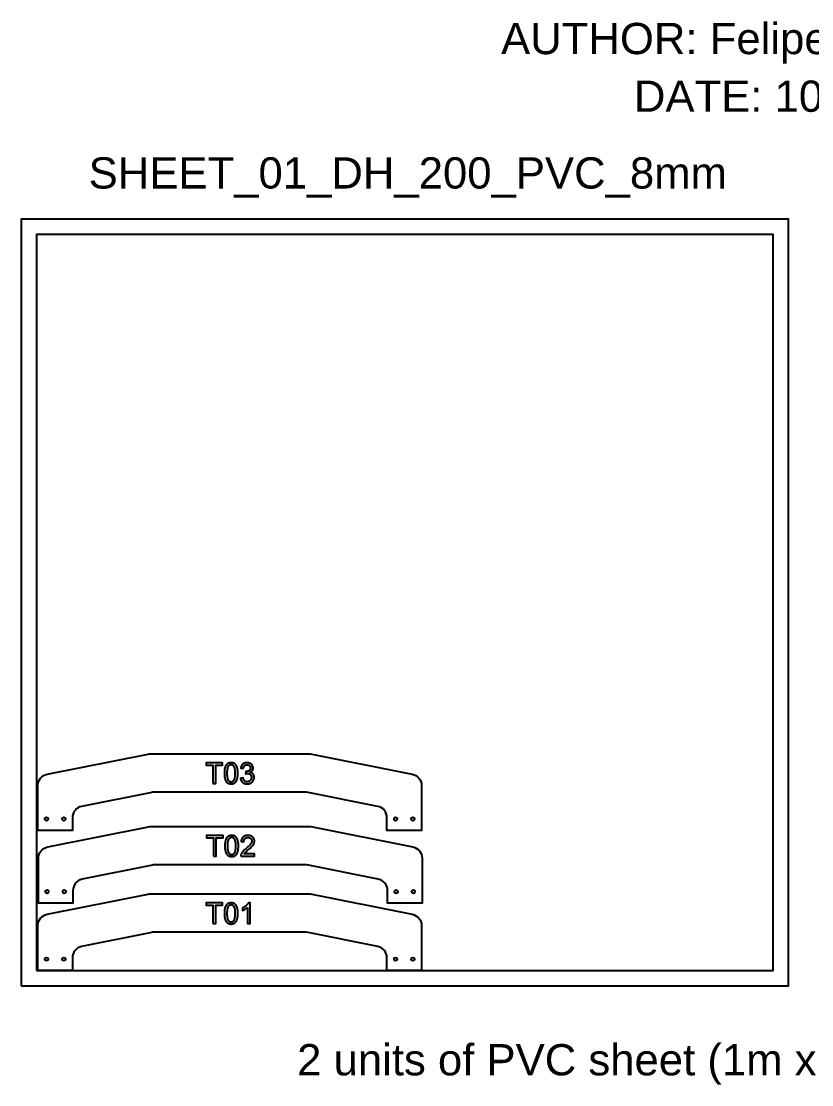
# Model space of a CAD drawing. Extents: x 0 to 2061, y -129 to 1258.
# Drawn here: x 0 to 1030, y -129 to 1258 of the extents above; entities that cross this region are included whole.
import ezdxf

# ---------------------------------------------------------------- set-up
doc = ezdxf.new("R2010")
doc.units = 0
for name, color, linetype in [('DH_200_CODES_PART_NUMBERS_', 1, 'CONTINUOUS'), ('DH_200_CUT_PVC_8MM', 7, 'CONTINUOUS'), ('PVC_SHEET__8MM', 6, 'CONTINUOUS'), ('TEXT', 5, 'CONTINUOUS')]:
    doc.layers.add(name, color=color, linetype=linetype)
doc.styles.add('METERS_ARCHITECTURAL', font='arial.ttf')

msp = doc.modelspace()

# ---------------------------------------------------------------- linework, layer by layer
at = {"layer": 'DH_200_CODES_PART_NUMBERS_'}
for points in [[(249.8, 263.9), (253.4, 263.9), (253.4, 287.8), (262.3, 287.8), (262.3, 291), (240.8, 291), (240.8, 287.8), (249.8, 287.8)], [(264.7, 277.3), (264.7, 276.4), (264.7, 275.5), (264.8, 274.6), (264.8, 273.7), (264.9, 272.9), (265, 272.2), (265.1, 271.8), (265.2, 271.4), (265.2, 271.1), (265.3, 270.7), (265.4, 270.4), (265.5, 270.1), (265.6, 269.7), (265.7, 269.4), (265.8, 269.1), (265.9, 268.8), (266, 268.5), (266.2, 268.2), (266.3, 268), (266.4, 267.7), (266.6, 267.4), (266.7, 267.2), (266.9, 266.9), (267, 266.7), (267.2, 266.5), (267.3, 266.3), (267.5, 266.1), (267.6, 265.9), (267.8, 265.8), (267.9, 265.6), (268.1, 265.5), (268.2, 265.3), (268.4, 265.2), (268.6, 265), (268.7, 264.9), (268.9, 264.8), (269.1, 264.7), (269.3, 264.6), (269.4, 264.5), (269.6, 264.4), (269.8, 264.3), (270, 264.2), (270.2, 264.1), (270.4, 264), (270.6, 263.9), (270.8, 263.9), (271, 263.8), (271.2, 263.7), (271.4, 263.7), (271.6, 263.6), (271.9, 263.6), (272.1, 263.6), (272.3, 263.5), (272.5, 263.5), (272.8, 263.5), (273, 263.5), (273.3, 263.5), (273.5, 263.5), (273.9, 263.5), (274, 263.5), (274.2, 263.5), (274.4, 263.5), (274.6, 263.5), (274.7, 263.5), (274.9, 263.6), (275.1, 263.6), (275.3, 263.6), (275.4, 263.7), (275.6, 263.7), (275.7, 263.7), (275.9, 263.8), (276.1, 263.8), (276.2, 263.9), (276.4, 263.9), (276.5, 264), (276.7, 264), (276.8, 264.1), (277, 264.2), (277.1, 264.2), (277.2, 264.3), (277.4, 264.4), (277.5, 264.4), (277.7, 264.5), (277.8, 264.6), (277.9, 264.7), (278.1, 264.8), (278.2, 264.9), (278.3, 265), (278.4, 265.1), (278.5, 265.2), (278.7, 265.3), (278.8, 265.4), (278.9, 265.5), (279, 265.6), (279.1, 265.7), (279.2, 265.8), (279.3, 265.9), (279.4, 266.1), (279.5, 266.2), (279.7, 266.3), (279.8, 266.5), (279.8, 266.6), (279.9, 266.7), (280, 266.9), (280.1, 267), (280.2, 267.1), (280.3, 267.3), (280.5, 267.6), (280.6, 267.9), (280.8, 268.2), (281, 268.5), (281.1, 268.9), (281.2, 269.2), (281.4, 269.6), (281.5, 270), (281.6, 270.4), (281.7, 270.8), (281.8, 271.2), (281.9, 271.6), (282, 272.1), (282, 272.5), (282.1, 273), (282.1, 273.5), (282.2, 274), (282.3, 275), (282.3, 276.1), (282.3, 277.3), (282.3, 278.3), (282.3, 279.2), (282.3, 280.1), (282.2, 280.9), (282.1, 281.7), (282, 282.1), (282, 282.4), (281.9, 282.8), (281.9, 283.1), (281.8, 283.4), (281.7, 283.7), (281.6, 284.3), (281.5, 284.6), (281.4, 284.8), (281.3, 285.1), (281.2, 285.4), (281.1, 285.6), (281, 285.9), (280.9, 286.2), (280.8, 286.4), (280.7, 286.6), (280.6, 286.9), (280.4, 287.1), (280.3, 287.3), (280.2, 287.5), (280, 287.7), (279.9, 287.9), (279.8, 288.1), (279.6, 288.3), (279.5, 288.5), (279.3, 288.7), (279.2, 288.9), (279, 289), (278.8, 289.2), (278.7, 289.4), (278.5, 289.5), (278.3, 289.6), (278.1, 289.8), (277.9, 289.9), (277.7, 290), (277.5, 290.2), (277.3, 290.3), (277.1, 290.4), (276.9, 290.5), (276.7, 290.6), (276.5, 290.7), (276.2, 290.7), (276, 290.8), (275.8, 290.9), (275.5, 290.9), (275.3, 291), (275.1, 291), (274.8, 291.1), (274.6, 291.1), (274.3, 291.1), (274, 291.1), (273.8, 291.1), (273.5, 291.1), (273.1, 291.1), (273, 291.1), (272.8, 291.1), (272.6, 291.1), (272.4, 291.1), (272.2, 291.1), (272.1, 291), (271.9, 291), (271.7, 291), (271.6, 291), (271.4, 290.9), (271.3, 290.9), (271.1, 290.8), (270.9, 290.8), (270.8, 290.8), (270.6, 290.7), (270.5, 290.6), (270.3, 290.6), (270.2, 290.5), (270, 290.5), (269.9, 290.4), (269.8, 290.3), (269.6, 290.3), (269.5, 290.2), (269.4, 290.1), (269.2, 290), (269.1, 289.9), (269, 289.8), (268.8, 289.8), (268.7, 289.7), (268.6, 289.6), (268.5, 289.5), (268.3, 289.4), (268.2, 289.2), (268.1, 289.1), (268, 289), (267.9, 288.9), (267.8, 288.8), (267.7, 288.7), (267.6, 288.6), (267.5, 288.4), (267.4, 288.3), (267.3, 288.2), (267.2, 288), (267.1, 287.9), (267, 287.8), (266.9, 287.6), (266.8, 287.5), (266.7, 287.3), (266.5, 287), (266.4, 286.7), (266.2, 286.4), (266.1, 286.1), (265.9, 285.7), (265.8, 285.4), (265.6, 285), (265.5, 284.7), (265.4, 284.3), (265.3, 283.9), (265.2, 283.5), (265.1, 283), (265, 282.6), (265, 282.1), (264.9, 281.6), (264.8, 281.1), (264.8, 280.6), (264.7, 279.6), (264.7, 278.5)], [(268.1, 277.3), (268.1, 275.7), (268.1, 275), (268.2, 274.2), (268.2, 273.6), (268.3, 272.9), (268.4, 272.3), (268.5, 271.7), (268.6, 271.2), (268.6, 270.9), (268.7, 270.7), (268.8, 270.5), (268.8, 270.2), (268.9, 270), (269, 269.8), (269, 269.6), (269.1, 269.4), (269.2, 269.2), (269.3, 269), (269.3, 268.9), (269.4, 268.9), (269.4, 268.8), (269.4, 268.7), (269.5, 268.6), (269.5, 268.6), (269.6, 268.5), (269.6, 268.4), (269.7, 268.3), (269.8, 268.1), (269.9, 268), (270, 267.9), (270.1, 267.8), (270.3, 267.7), (270.4, 267.5), (270.5, 267.4), (270.6, 267.3), (270.7, 267.2), (270.8, 267.2), (270.9, 267.1), (271, 267), (271.1, 266.9), (271.3, 266.8), (271.4, 266.8), (271.5, 266.7), (271.6, 266.6), (271.8, 266.6), (271.9, 266.5), (272, 266.5), (272.1, 266.4), (272.3, 266.4), (272.4, 266.3), (272.5, 266.3), (272.7, 266.3), (272.8, 266.3), (272.9, 266.2), (273.1, 266.2), (273.2, 266.2), (273.4, 266.2), (273.5, 266.2), (273.6, 266.2), (273.8, 266.2), (273.9, 266.2), (274.1, 266.2), (274.2, 266.3), (274.3, 266.3), (274.5, 266.3), (274.6, 266.3), (274.7, 266.4), (274.9, 266.4), (275, 266.5), (275.1, 266.5), (275.2, 266.6), (275.4, 266.6), (275.5, 266.7), (275.6, 266.8), (275.7, 266.8), (275.8, 266.9), (276, 267), (276.1, 267.1), (276.2, 267.2), (276.3, 267.2), (276.4, 267.3), (276.5, 267.4), (276.6, 267.6), (276.7, 267.7), (276.8, 267.8), (276.9, 267.9), (277.1, 268), (277.2, 268.2), (277.3, 268.3), (277.4, 268.4), (277.4, 268.5), (277.4, 268.6), (277.5, 268.6), (277.5, 268.7), (277.6, 268.8), (277.6, 268.9), (277.7, 269), (277.7, 269), (277.8, 269.2), (277.9, 269.4), (278, 269.6), (278, 269.8), (278.1, 270), (278.2, 270.2), (278.2, 270.5), (278.3, 270.7), (278.4, 271), (278.4, 271.2), (278.5, 271.7), (278.6, 272.3), (278.7, 272.9), (278.8, 273.6), (278.8, 274.2), (278.9, 275), (278.9, 275.7), (278.9, 277.3), (278.9, 278.9), (278.9, 279.6), (278.8, 280.4), (278.8, 281), (278.7, 281.7), (278.6, 282.3), (278.5, 282.9), (278.4, 283.4), (278.4, 283.7), (278.3, 283.9), (278.2, 284.1), (278.2, 284.4), (278.1, 284.6), (278, 284.8), (278, 285), (277.9, 285.2), (277.8, 285.4), (277.7, 285.6), (277.7, 285.7), (277.6, 285.7), (277.6, 285.8), (277.5, 285.9), (277.5, 286), (277.4, 286.1), (277.4, 286.1), (277.4, 286.2), (277.3, 286.3), (277.2, 286.5), (277.1, 286.6), (276.9, 286.7), (276.8, 286.8), (276.7, 286.9), (276.6, 287.1), (276.5, 287.2), (276.4, 287.3), (276.3, 287.4), (276.2, 287.4), (276.1, 287.5), (276, 287.6), (275.8, 287.7), (275.7, 287.8), (275.6, 287.8), (275.5, 287.9), (275.4, 288), (275.2, 288), (275.1, 288.1), (275, 288.1), (274.8, 288.2), (274.7, 288.2), (274.6, 288.3), (274.4, 288.3), (274.3, 288.3), (274.2, 288.3), (274, 288.4), (273.9, 288.4), (273.7, 288.4), (273.6, 288.4), (273.5, 288.4), (273.3, 288.4), (273.2, 288.4), (273, 288.4), (272.9, 288.4), (272.8, 288.3), (272.6, 288.3), (272.5, 288.3), (272.4, 288.3), (272.2, 288.2), (272.1, 288.2), (272, 288.2), (271.9, 288.1), (271.7, 288.1), (271.6, 288), (271.5, 288), (271.4, 287.9), (271.3, 287.8), (271.2, 287.8), (271.1, 287.7), (271, 287.6), (270.8, 287.6), (270.7, 287.5), (270.6, 287.4), (270.5, 287.3), (270.4, 287.2), (270.3, 287.1), (270.2, 287), (270.2, 286.9), (270.1, 286.8), (270, 286.7), (269.9, 286.6), (269.8, 286.5), (269.7, 286.4), (269.7, 286.3), (269.6, 286.2), (269.6, 286.1), (269.5, 286), (269.4, 285.8), (269.3, 285.6), (269.2, 285.4), (269.1, 285.2), (269, 285), (269, 284.7), (268.9, 284.5), (268.8, 284.3), (268.7, 284), (268.7, 283.7), (268.6, 283.5), (268.5, 282.9), (268.4, 282.3), (268.3, 281.7), (268.2, 281.1), (268.2, 280.4), (268.1, 279.7), (268.1, 278.9), (268.1, 278.1)], [(285.7, 271.1), (285.8, 270.9), (285.8, 270.7), (285.8, 270.5), (285.9, 270.3), (285.9, 270.1), (285.9, 269.9), (286, 269.7), (286, 269.5), (286.1, 269.3), (286.1, 269.1), (286.2, 268.9), (286.3, 268.7), (286.3, 268.5), (286.4, 268.4), (286.5, 268.2), (286.6, 268), (286.7, 267.8), (286.8, 267.7), (286.8, 267.5), (286.9, 267.3), (287, 267.2), (287.2, 267), (287.3, 266.9), (287.4, 266.7), (287.5, 266.6), (287.6, 266.4), (287.7, 266.3), (287.9, 266.1), (288, 266), (288.1, 265.8), (288.3, 265.7), (288.4, 265.6), (288.6, 265.4), (288.7, 265.3), (288.9, 265.2), (289, 265.1), (289.2, 265), (289.4, 264.8), (289.5, 264.7), (289.7, 264.6), (289.9, 264.5), (290, 264.5), (290.2, 264.4), (290.4, 264.3), (290.5, 264.2), (290.7, 264.1), (290.9, 264), (291.1, 264), (291.3, 263.9), (291.5, 263.9), (291.7, 263.8), (291.9, 263.7), (292, 263.7), (292.2, 263.7), (292.4, 263.6), (292.6, 263.6), (292.9, 263.5), (293.1, 263.5), (293.3, 263.5), (293.5, 263.5), (293.7, 263.5), (293.9, 263.5), (294.1, 263.4), (294.4, 263.4), (294.6, 263.4), (294.8, 263.5), (295.1, 263.5), (295.3, 263.5), (295.6, 263.5), (295.8, 263.5), (296, 263.6), (296.3, 263.6), (296.5, 263.6), (296.7, 263.7), (296.9, 263.7), (297.1, 263.8), (297.3, 263.9), (297.6, 263.9), (297.8, 264), (298, 264.1), (298.2, 264.1), (298.4, 264.2), (298.6, 264.3), (298.8, 264.4), (299, 264.5), (299.2, 264.6), (299.3, 264.7), (299.5, 264.8), (299.7, 265), (299.9, 265.1), (300.1, 265.2), (300.2, 265.3), (300.4, 265.5), (300.6, 265.6), (300.7, 265.8), (300.9, 265.9), (301.1, 266.1), (301.2, 266.2), (301.4, 266.4), (301.5, 266.5), (301.7, 266.7), (301.8, 266.9), (301.9, 267), (302, 267.2), (302.2, 267.4), (302.3, 267.6), (302.4, 267.7), (302.5, 267.9), (302.6, 268.1), (302.7, 268.3), (302.8, 268.5), (302.8, 268.7), (302.9, 268.8), (303, 269), (303.1, 269.2), (303.1, 269.4), (303.2, 269.6), (303.2, 269.8), (303.3, 270), (303.3, 270.2), (303.4, 270.4), (303.4, 270.6), (303.4, 270.9), (303.5, 271.1), (303.5, 271.3), (303.5, 271.5), (303.5, 271.7), (303.5, 271.9), (303.5, 272.3), (303.5, 272.6), (303.5, 272.7), (303.4, 272.9), (303.4, 273), (303.4, 273.2), (303.4, 273.3), (303.4, 273.5), (303.3, 273.6), (303.3, 273.8), (303.3, 273.9), (303.2, 274.1), (303.2, 274.2), (303.2, 274.3), (303.1, 274.5), (303.1, 274.6), (303, 274.7), (303, 274.9), (302.9, 275), (302.9, 275.1), (302.8, 275.3), (302.7, 275.4), (302.7, 275.5), (302.6, 275.6), (302.5, 275.7), (302.5, 275.9), (302.4, 276), (302.3, 276.1), (302.2, 276.2), (302.2, 276.3), (302.1, 276.4), (302, 276.5), (301.9, 276.6), (301.8, 276.7), (301.7, 276.8), (301.6, 276.9), (301.5, 277), (301.4, 277.1), (301.3, 277.2), (301.2, 277.3), (301.1, 277.4), (301, 277.5), (300.9, 277.5), (300.8, 277.6), (300.7, 277.7), (300.6, 277.8), (300.4, 277.8), (300.3, 277.9), (300.2, 278), (300.1, 278), (300, 278.1), (299.8, 278.1), (299.7, 278.2), (299.6, 278.3), (299.4, 278.3), (299.3, 278.4), (299.2, 278.4), (299, 278.5), (298.9, 278.5), (298.7, 278.5), (298.6, 278.6), (298.4, 278.6), (298.7, 278.7), (298.9, 278.8), (299.1, 279), (299.3, 279.1), (299.5, 279.2), (299.7, 279.3), (299.9, 279.5), (300, 279.5), (300, 279.6), (300.1, 279.7), (300.2, 279.8), (300.3, 279.8), (300.4, 279.9), (300.5, 280), (300.5, 280.1), (300.6, 280.1), (300.7, 280.2), (300.8, 280.3), (300.8, 280.4), (300.9, 280.5), (301, 280.6), (301, 280.6), (301.1, 280.7), (301.2, 280.8), (301.2, 280.9), (301.3, 281), (301.3, 281.1), (301.4, 281.2), (301.4, 281.3), (301.5, 281.4), (301.5, 281.5), (301.6, 281.5), (301.6, 281.6), (301.7, 281.7), (301.7, 281.8), (301.8, 281.9), (301.8, 282), (301.8, 282.1), (301.9, 282.2), (301.9, 282.3), (301.9, 282.4), (302, 282.5), (302, 282.6), (302, 282.7), (302, 282.8), (302.1, 282.9), (302.1, 283), (302.1, 283.1), (302.1, 283.2), (302.1, 283.3), (302.1, 283.5), (302.1, 283.6), (302.1, 283.7), (302.2, 283.9), (302.2, 284.1), (302.2, 284.3), (302.1, 284.6), (302.1, 284.8), (302.1, 285), (302.1, 285.2), (302, 285.5), (302, 285.7), (301.9, 285.9), (301.8, 286.1), (301.8, 286.3), (301.7, 286.5), (301.6, 286.8), (301.5, 287), (301.4, 287.2), (301.3, 287.4), (301.2, 287.6), (301.1, 287.7), (301, 287.8), (301, 287.9), (300.9, 288), (300.8, 288.1), (300.8, 288.2), (300.7, 288.3), (300.6, 288.4), (300.5, 288.5), (300.5, 288.6), (300.4, 288.6), (300.3, 288.7), (300.2, 288.8), (300.1, 288.9), (300.1, 289), (300, 289.1), (299.9, 289.2), (299.8, 289.2), (299.7, 289.3), (299.6, 289.4), (299.4, 289.5), (299.2, 289.7), (299, 289.8), (298.8, 289.9), (298.5, 290.1), (298.3, 290.2), (298.1, 290.3), (297.8, 290.4), (297.6, 290.5), (297.4, 290.6), (297.1, 290.7), (296.9, 290.8), (296.6, 290.8), (296.4, 290.9), (296.1, 291), (295.8, 291), (295.6, 291.1), (295.3, 291.1), (295, 291.1), (294.8, 291.1), (294.5, 291.1), (294.2, 291.1), (294, 291.1), (293.8, 291.1), (293.6, 291.1), (293.4, 291.1), (293.2, 291.1), (293.1, 291.1), (292.9, 291.1), (292.7, 291), (292.5, 291), (292.3, 291), (292.1, 290.9), (292, 290.9), (291.8, 290.8), (291.6, 290.8), (291.4, 290.7), (291.3, 290.7), (291.1, 290.6), (290.9, 290.6), (290.8, 290.5), (290.6, 290.4), (290.5, 290.4), (290.3, 290.3), (290.1, 290.2), (290, 290.1), (289.8, 290), (289.7, 289.9), (289.5, 289.8), (289.4, 289.7), (289.3, 289.6), (289.1, 289.5), (289, 289.4), (288.8, 289.3), (288.7, 289.2), (288.6, 289.1), (288.5, 289), (288.3, 288.8), (288.2, 288.7), (288.1, 288.6), (288, 288.4), (287.9, 288.3), (287.8, 288.2), (287.6, 288), (287.5, 287.9), (287.4, 287.7), (287.3, 287.6), (287.3, 287.4), (287.2, 287.3), (287.1, 287.1), (287, 286.9), (286.9, 286.8), (286.8, 286.6), (286.7, 286.4), (286.7, 286.2), (286.6, 286.1), (286.5, 285.9), (286.5, 285.7), (286.4, 285.5), (286.4, 285.3), (286.3, 285.1), (286.2, 284.9), (286.2, 284.7), (286.2, 284.5), (286.1, 284.1), (289.4, 283.5), (289.5, 283.8), (289.5, 284.1), (289.6, 284.4), (289.6, 284.7), (289.7, 284.8), (289.7, 284.9), (289.8, 285.1), (289.8, 285.2), (289.9, 285.3), (289.9, 285.4), (290, 285.6), (290, 285.7), (290.1, 285.8), (290.1, 285.9), (290.2, 286), (290.2, 286.1), (290.3, 286.2), (290.3, 286.3), (290.4, 286.4), (290.5, 286.5), (290.5, 286.6), (290.6, 286.7), (290.7, 286.8), (290.8, 286.9), (290.8, 287), (290.9, 287), (291, 287.1), (291.1, 287.2), (291.1, 287.3), (291.2, 287.3), (291.3, 287.4), (291.4, 287.5), (291.5, 287.5), (291.6, 287.6), (291.7, 287.7), (291.8, 287.7), (291.8, 287.8), (291.9, 287.8), (292, 287.9), (292.1, 287.9), (292.2, 288), (292.3, 288), (292.4, 288.1), (292.5, 288.1), (292.6, 288.1), (292.7, 288.2), (292.8, 288.2), (292.9, 288.2), (293, 288.3), (293.2, 288.3), (293.3, 288.3), (293.4, 288.3), (293.5, 288.4), (293.6, 288.4), (293.7, 288.4), (293.8, 288.4), (293.9, 288.4), (294.1, 288.4), (294.2, 288.4), (294.3, 288.4), (294.4, 288.4), (294.5, 288.4), (294.7, 288.4), (294.8, 288.4), (294.9, 288.4), (295, 288.4), (295.1, 288.4), (295.2, 288.3), (295.3, 288.3), (295.5, 288.3), (295.6, 288.3), (295.7, 288.2), (295.8, 288.2), (295.9, 288.2), (296, 288.1), (296.1, 288.1), (296.2, 288.1), (296.3, 288), (296.4, 288), (296.5, 287.9), (296.6, 287.9), (296.7, 287.8), (296.7, 287.8), (296.8, 287.7), (296.9, 287.7), (297, 287.6), (297.1, 287.6), (297.2, 287.5), (297.3, 287.4), (297.3, 287.4), (297.4, 287.3), (297.5, 287.2), (297.6, 287.1), (297.7, 287.1), (297.7, 287), (297.8, 286.9), (297.9, 286.8), (297.9, 286.7), (298, 286.7), (298, 286.6), (298.1, 286.5), (298.2, 286.4), (298.2, 286.3), (298.3, 286.2), (298.3, 286.1), (298.3, 286), (298.4, 285.9), (298.4, 285.9), (298.5, 285.8), (298.5, 285.7), (298.5, 285.6), (298.6, 285.5), (298.6, 285.4), (298.6, 285.3), (298.6, 285.2), (298.7, 285.1), (298.7, 284.9), (298.7, 284.8), (298.7, 284.7), (298.7, 284.6), (298.7, 284.5), (298.7, 284.4), (298.7, 284.3), (298.7, 284.2), (298.7, 284), (298.7, 283.9), (298.7, 283.8), (298.7, 283.6), (298.7, 283.5), (298.7, 283.4), (298.7, 283.2), (298.6, 283.1), (298.6, 283), (298.6, 282.8), (298.5, 282.7), (298.5, 282.6), (298.5, 282.5), (298.4, 282.4), (298.4, 282.3), (298.3, 282.2), (298.3, 282.1), (298.2, 282), (298.1, 281.9), (298.1, 281.8), (298, 281.7), (297.9, 281.6), (297.9, 281.5), (297.8, 281.4), (297.7, 281.3), (297.6, 281.2), (297.5, 281.1), (297.4, 281.1), (297.3, 281), (297.2, 280.9), (297.1, 280.8), (297, 280.8), (296.9, 280.7), (296.8, 280.6), (296.7, 280.6), (296.6, 280.5), (296.5, 280.4), (296.4, 280.4), (296.3, 280.3), (296.2, 280.3), (296, 280.2), (295.9, 280.2), (295.8, 280.1), (295.7, 280.1), (295.6, 280), (295.5, 280), (295.4, 280), (295.2, 279.9), (295.1, 279.9), (295, 279.9), (294.9, 279.8), (294.7, 279.8), (294.6, 279.8), (294.5, 279.8), (294.4, 279.7), (294.2, 279.7), (294.1, 279.7), (294, 279.7), (293.7, 279.7), (293.5, 279.6), (293.2, 279.6), (293.2, 279.6), (293.1, 279.6), (293, 279.7), (292.8, 279.7), (292.7, 279.7), (292.3, 276.8), (292.6, 276.8), (293, 276.9), (293.3, 277), (293.6, 277), (293.9, 277.1), (294, 277.1), (294.2, 277.1), (294.3, 277.1), (294.4, 277.1), (294.5, 277.1), (294.7, 277.1), (294.8, 277.1), (294.9, 277.1), (295.1, 277.1), (295.2, 277.1), (295.4, 277.1), (295.5, 277.1), (295.6, 277.1), (295.8, 277), (295.9, 277), (296, 277), (296.1, 277), (296.3, 276.9), (296.4, 276.9), (296.5, 276.8), (296.6, 276.8), (296.8, 276.8), (296.9, 276.7), (297, 276.7), (297.1, 276.6), (297.2, 276.5), (297.3, 276.5), (297.4, 276.4), (297.6, 276.4), (297.7, 276.3), (297.8, 276.2), (297.9, 276.1), (298, 276.1), (298.1, 276), (298.2, 275.9), (298.3, 275.8), (298.4, 275.7), (298.5, 275.6), (298.6, 275.5), (298.6, 275.5), (298.7, 275.4), (298.8, 275.3), (298.9, 275.2), (299, 275.1), (299, 275), (299.1, 274.8), (299.2, 274.7), (299.3, 274.6), (299.3, 274.5), (299.4, 274.4), (299.4, 274.3), (299.5, 274.2), (299.5, 274.1), (299.6, 274), (299.6, 273.8), (299.7, 273.7), (299.7, 273.6), (299.8, 273.5), (299.8, 273.3), (299.8, 273.2), (299.8, 273.1), (299.9, 273), (299.9, 272.8), (299.9, 272.7), (299.9, 272.6), (299.9, 272.4), (299.9, 272.3), (300, 272.1), (300, 272), (300, 271.9), (300, 271.7), (300, 271.6), (299.9, 271.4), (299.9, 271.3), (299.9, 271.1), (299.9, 271), (299.9, 270.8), (299.9, 270.7), (299.8, 270.6), (299.8, 270.4), (299.8, 270.3), (299.7, 270.2), (299.7, 270), (299.7, 269.9), (299.6, 269.8), (299.6, 269.6), (299.5, 269.5), (299.4, 269.4), (299.4, 269.3), (299.3, 269.2), (299.3, 269), (299.2, 268.9), (299.1, 268.8), (299.1, 268.7), (299, 268.6), (298.9, 268.5), (298.8, 268.4), (298.7, 268.2), (298.6, 268.1), (298.5, 268), (298.4, 267.9), (298.3, 267.8), (298.2, 267.7), (298.1, 267.6), (298, 267.5), (297.9, 267.4), (297.8, 267.4), (297.7, 267.3), (297.6, 267.2), (297.5, 267.1), (297.4, 267), (297.3, 267), (297.1, 266.9), (297, 266.8), (296.9, 266.8), (296.8, 266.7), (296.7, 266.7), (296.5, 266.6), (296.4, 266.6), (296.3, 266.5), (296.2, 266.5), (296, 266.4), (295.9, 266.4), (295.8, 266.4), (295.6, 266.3), (295.5, 266.3), (295.4, 266.3), (295.2, 266.3), (295.1, 266.2), (295, 266.2), (294.8, 266.2), (294.7, 266.2), (294.5, 266.2), (294.4, 266.2), (294.3, 266.2), (294.1, 266.2), (294, 266.2), (293.9, 266.2), (293.8, 266.2), (293.7, 266.2), (293.5, 266.3), (293.4, 266.3), (293.3, 266.3), (293.2, 266.3), (293.1, 266.3), (293, 266.4), (292.9, 266.4), (292.8, 266.4), (292.7, 266.5), (292.5, 266.5), (292.4, 266.6), (292.3, 266.6), (292.2, 266.6), (292.1, 266.7), (292, 266.7), (291.9, 266.8), (291.8, 266.8), (291.7, 266.9), (291.7, 267), (291.6, 267), (291.5, 267.1), (291.4, 267.2), (291.3, 267.2), (291.2, 267.3), (291.1, 267.4), (291, 267.4), (290.9, 267.5), (290.9, 267.6), (290.8, 267.7), (290.7, 267.8), (290.6, 267.9), (290.5, 268), (290.5, 268.1), (290.4, 268.2), (290.3, 268.3), (290.2, 268.4), (290.2, 268.5), (290.1, 268.6), (290, 268.7), (290, 268.8), (289.9, 269), (289.8, 269.1), (289.8, 269.2), (289.7, 269.4), (289.7, 269.5), (289.6, 269.6), (289.5, 269.9), (289.4, 270.2), (289.3, 270.5), (289.2, 270.8), (289.1, 271.2), (289.1, 271.5)], [(250.5, 169.1), (254.1, 169.1), (254.1, 193), (263, 193), (263, 196.2), (241.6, 196.2), (241.6, 193), (250.5, 193)], [(265.4, 182.5), (265.4, 181.5), (265.4, 180.6), (265.5, 179.8), (265.5, 178.9), (265.6, 178.1), (265.8, 177.4), (265.8, 177), (265.9, 176.6), (266, 176.3), (266, 175.9), (266.1, 175.6), (266.2, 175.2), (266.3, 174.9), (266.4, 174.6), (266.5, 174.3), (266.6, 174), (266.8, 173.7), (266.9, 173.4), (267, 173.1), (267.1, 172.9), (267.3, 172.6), (267.4, 172.4), (267.6, 172.1), (267.7, 171.9), (267.9, 171.7), (268.1, 171.5), (268.2, 171.3), (268.3, 171.1), (268.5, 171), (268.6, 170.8), (268.8, 170.7), (269, 170.5), (269.1, 170.4), (269.3, 170.2), (269.4, 170.1), (269.6, 170), (269.8, 169.9), (270, 169.7), (270.2, 169.6), (270.3, 169.5), (270.5, 169.4), (270.7, 169.4), (270.9, 169.3), (271.1, 169.2), (271.3, 169.1), (271.5, 169), (271.7, 169), (271.9, 168.9), (272.1, 168.9), (272.4, 168.8), (272.6, 168.8), (272.8, 168.7), (273, 168.7), (273.3, 168.7), (273.5, 168.7), (273.7, 168.7), (274, 168.7), (274.2, 168.7), (274.6, 168.7), (274.8, 168.7), (274.9, 168.7), (275.1, 168.7), (275.3, 168.7), (275.5, 168.7), (275.6, 168.8), (275.8, 168.8), (276, 168.8), (276.1, 168.8), (276.3, 168.9), (276.5, 168.9), (276.6, 169), (276.8, 169), (276.9, 169.1), (277.1, 169.1), (277.2, 169.2), (277.4, 169.2), (277.5, 169.3), (277.7, 169.3), (277.8, 169.4), (278, 169.5), (278.1, 169.6), (278.2, 169.6), (278.4, 169.7), (278.5, 169.8), (278.6, 169.9), (278.8, 170), (278.9, 170.1), (279, 170.2), (279.1, 170.2), (279.3, 170.4), (279.4, 170.5), (279.5, 170.6), (279.6, 170.7), (279.7, 170.8), (279.8, 170.9), (280, 171), (280.1, 171.1), (280.2, 171.3), (280.3, 171.4), (280.4, 171.5), (280.5, 171.6), (280.6, 171.8), (280.7, 171.9), (280.8, 172), (280.9, 172.2), (280.9, 172.3), (281, 172.5), (281.2, 172.8), (281.4, 173.1), (281.5, 173.4), (281.7, 173.7), (281.8, 174.1), (282, 174.4), (282.1, 174.8), (282.2, 175.2), (282.3, 175.5), (282.4, 175.9), (282.5, 176.4), (282.6, 176.8), (282.7, 177.2), (282.7, 177.7), (282.8, 178.2), (282.9, 178.7), (282.9, 179.2), (283, 180.2), (283, 181.3), (283.1, 182.5), (283, 183.5), (283, 184.4), (283, 185.3), (282.9, 186.1), (282.8, 186.9), (282.8, 187.2), (282.7, 187.6), (282.7, 187.9), (282.6, 188.3), (282.5, 188.6), (282.4, 188.9), (282.3, 189.5), (282.2, 189.8), (282.1, 190), (282, 190.3), (281.9, 190.6), (281.8, 190.8), (281.7, 191.1), (281.6, 191.3), (281.5, 191.6), (281.4, 191.8), (281.3, 192.1), (281.1, 192.3), (281, 192.5), (280.9, 192.7), (280.8, 192.9), (280.6, 193.1), (280.5, 193.3), (280.3, 193.5), (280.2, 193.7), (280, 193.9), (279.9, 194.1), (279.7, 194.2), (279.5, 194.4), (279.4, 194.5), (279.2, 194.7), (279, 194.8), (278.8, 195), (278.6, 195.1), (278.4, 195.2), (278.2, 195.3), (278, 195.5), (277.8, 195.6), (277.6, 195.7), (277.4, 195.8), (277.2, 195.8), (277, 195.9), (276.7, 196), (276.5, 196.1), (276.3, 196.1), (276, 196.2), (275.8, 196.2), (275.5, 196.3), (275.3, 196.3), (275, 196.3), (274.8, 196.3), (274.5, 196.3), (274.2, 196.3), (273.9, 196.3), (273.7, 196.3), (273.5, 196.3), (273.3, 196.3), (273.1, 196.3), (273, 196.3), (272.8, 196.2), (272.6, 196.2), (272.5, 196.2), (272.3, 196.1), (272.1, 196.1), (272, 196.1), (271.8, 196), (271.7, 196), (271.5, 195.9), (271.4, 195.9), (271.2, 195.8), (271.1, 195.8), (270.9, 195.7), (270.8, 195.7), (270.6, 195.6), (270.5, 195.5), (270.3, 195.4), (270.2, 195.4), (270.1, 195.3), (269.9, 195.2), (269.8, 195.1), (269.7, 195), (269.6, 194.9), (269.4, 194.8), (269.3, 194.7), (269.2, 194.6), (269.1, 194.5), (268.9, 194.4), (268.8, 194.3), (268.7, 194.2), (268.6, 194.1), (268.5, 194), (268.4, 193.9), (268.3, 193.7), (268.2, 193.6), (268.1, 193.5), (268, 193.4), (267.9, 193.2), (267.8, 193.1), (267.7, 193), (267.6, 192.8), (267.5, 192.7), (267.4, 192.5), (267.2, 192.2), (267.1, 191.9), (266.9, 191.6), (266.8, 191.3), (266.6, 190.9), (266.5, 190.6), (266.4, 190.2), (266.2, 189.9), (266.1, 189.5), (266, 189.1), (265.9, 188.6), (265.8, 188.2), (265.8, 187.8), (265.7, 187.3), (265.6, 186.8), (265.6, 186.3), (265.5, 185.8), (265.4, 184.8), (265.4, 183.7)], [(286, 169.1), (303.9, 169.1), (303.9, 172.3), (290.6, 172.3), (290.8, 172.5), (290.9, 172.8), (291.1, 173), (291.3, 173.2), (291.4, 173.4), (291.6, 173.7), (291.8, 173.9), (292, 174.1), (292.2, 174.2), (292.3, 174.4), (292.6, 174.7), (293.4, 175.4), (294.5, 176.4), (295.9, 177.5), (297.6, 179), (299, 180.2), (299.6, 180.8), (300.1, 181.3), (300.6, 181.8), (301, 182.3), (301.4, 182.7), (301.7, 183.2), (301.9, 183.4), (302.1, 183.6), (302.2, 183.8), (302.3, 184), (302.5, 184.2), (302.6, 184.4), (302.7, 184.6), (302.8, 184.8), (303, 185), (303.1, 185.2), (303.1, 185.4), (303.2, 185.6), (303.3, 185.8), (303.4, 186), (303.5, 186.2), (303.5, 186.4), (303.6, 186.6), (303.6, 186.8), (303.7, 187), (303.7, 187.2), (303.8, 187.4), (303.8, 187.6), (303.8, 187.8), (303.9, 188), (303.9, 188.2), (303.9, 188.4), (303.9, 188.6), (303.9, 188.8), (303.9, 189), (303.9, 189.2), (303.9, 189.4), (303.9, 189.6), (303.8, 189.8), (303.8, 190), (303.8, 190.2), (303.8, 190.3), (303.7, 190.5), (303.7, 190.7), (303.6, 190.9), (303.6, 191.1), (303.5, 191.2), (303.5, 191.4), (303.4, 191.6), (303.3, 191.7), (303.3, 191.9), (303.2, 192.1), (303.1, 192.2), (303, 192.4), (302.9, 192.6), (302.8, 192.7), (302.7, 192.9), (302.6, 193), (302.5, 193.2), (302.4, 193.3), (302.3, 193.5), (302.2, 193.6), (302, 193.8), (301.9, 193.9), (301.8, 194), (301.6, 194.2), (301.5, 194.3), (301.3, 194.4), (301.2, 194.6), (301, 194.7), (300.9, 194.8), (300.7, 194.9), (300.6, 195), (300.4, 195.1), (300.2, 195.2), (300, 195.3), (299.9, 195.4), (299.7, 195.5), (299.5, 195.6), (299.3, 195.7), (299.1, 195.7), (298.9, 195.8), (298.7, 195.9), (298.6, 195.9), (298.4, 196), (298.1, 196), (297.9, 196.1), (297.7, 196.1), (297.5, 196.2), (297.3, 196.2), (297.1, 196.2), (296.9, 196.3), (296.6, 196.3), (296.4, 196.3), (296.2, 196.3), (295.9, 196.3), (295.7, 196.3), (295.4, 196.3), (295, 196.3), (294.7, 196.3), (294.5, 196.3), (294.3, 196.3), (294.1, 196.3), (293.8, 196.2), (293.6, 196.2), (293.4, 196.2), (293.2, 196.1), (293, 196.1), (292.8, 196.1), (292.6, 196), (292.4, 196), (292.2, 195.9), (292, 195.8), (291.8, 195.8), (291.6, 195.7), (291.4, 195.6), (291.2, 195.6), (291.1, 195.5), (290.9, 195.4), (290.7, 195.3), (290.5, 195.2), (290.4, 195.1), (290.2, 195), (290, 194.9), (289.9, 194.8), (289.7, 194.7), (289.6, 194.6), (289.4, 194.5), (289.3, 194.3), (289.1, 194.2), (289, 194.1), (288.9, 193.9), (288.7, 193.8), (288.6, 193.7), (288.5, 193.5), (288.4, 193.4), (288.3, 193.2), (288.2, 193.1), (288, 192.9), (287.9, 192.7), (287.8, 192.6), (287.7, 192.4), (287.7, 192.2), (287.6, 192), (287.5, 191.9), (287.4, 191.7), (287.3, 191.5), (287.3, 191.3), (287.2, 191.1), (287.1, 190.9), (287.1, 190.7), (287, 190.5), (286.9, 190.3), (286.9, 190.1), (286.8, 189.9), (286.8, 189.6), (286.8, 189.4), (286.7, 189.2), (286.7, 189), (286.7, 188.7), (286.6, 188.5), (290.1, 188.1), (290.1, 188.3), (290.1, 188.5), (290.1, 188.6), (290.1, 188.8), (290.1, 188.9), (290.1, 189.1), (290.1, 189.2), (290.2, 189.3), (290.2, 189.5), (290.2, 189.6), (290.2, 189.8), (290.3, 189.9), (290.3, 190), (290.4, 190.2), (290.4, 190.3), (290.4, 190.4), (290.5, 190.5), (290.5, 190.7), (290.6, 190.8), (290.6, 190.9), (290.7, 191), (290.8, 191.1), (290.8, 191.2), (290.9, 191.3), (291, 191.5), (291, 191.6), (291.1, 191.7), (291.2, 191.8), (291.3, 191.9), (291.4, 192), (291.4, 192), (291.5, 192.1), (291.6, 192.2), (291.7, 192.3), (291.8, 192.4), (291.9, 192.5), (292, 192.6), (292.1, 192.6), (292.2, 192.7), (292.3, 192.8), (292.4, 192.8), (292.5, 192.9), (292.6, 193), (292.7, 193), (292.9, 193.1), (293, 193.1), (293.1, 193.2), (293.2, 193.2), (293.3, 193.3), (293.5, 193.3), (293.6, 193.3), (293.7, 193.4), (293.8, 193.4), (294, 193.4), (294.1, 193.5), (294.2, 193.5), (294.4, 193.5), (294.5, 193.5), (294.6, 193.5), (294.8, 193.6), (294.9, 193.6), (295.1, 193.6), (295.2, 193.6), (295.4, 193.6), (295.5, 193.6), (295.7, 193.6), (295.8, 193.6), (295.9, 193.6), (296.1, 193.5), (296.2, 193.5), (296.3, 193.5), (296.5, 193.5), (296.6, 193.5), (296.7, 193.4), (296.8, 193.4), (297, 193.4), (297.1, 193.4), (297.2, 193.3), (297.3, 193.3), (297.4, 193.2), (297.5, 193.2), (297.7, 193.2), (297.8, 193.1), (297.9, 193), (298, 193), (298.1, 192.9), (298.2, 192.9), (298.3, 192.8), (298.4, 192.8), (298.5, 192.7), (298.6, 192.6), (298.7, 192.5), (298.8, 192.5), (298.9, 192.4), (299, 192.3), (299.1, 192.2), (299.2, 192.1), (299.2, 192), (299.3, 192), (299.4, 191.9), (299.5, 191.8), (299.5, 191.7), (299.6, 191.6), (299.7, 191.5), (299.7, 191.4), (299.8, 191.3), (299.9, 191.2), (299.9, 191.1), (300, 191), (300, 190.9), (300.1, 190.8), (300.1, 190.7), (300.2, 190.6), (300.2, 190.5), (300.2, 190.4), (300.3, 190.3), (300.3, 190.2), (300.3, 190.1), (300.4, 189.9), (300.4, 189.8), (300.4, 189.7), (300.4, 189.6), (300.4, 189.5), (300.5, 189.4), (300.5, 189.2), (300.5, 189.1), (300.5, 189), (300.5, 188.9), (300.5, 188.8), (300.5, 188.6), (300.5, 188.5), (300.5, 188.4), (300.4, 188.3), (300.4, 188.2), (300.4, 188), (300.4, 187.9), (300.4, 187.8), (300.3, 187.7), (300.3, 187.6), (300.3, 187.4), (300.2, 187.3), (300.2, 187.2), (300.1, 187.1), (300.1, 186.9), (300, 186.8), (300, 186.7), (299.9, 186.6), (299.9, 186.4), (299.8, 186.3), (299.7, 186.2), (299.6, 185.9), (299.5, 185.7), (299.3, 185.4), (299.1, 185.1), (298.9, 184.9), (298.7, 184.6), (298.5, 184.3), (298.2, 184), (298, 183.7), (297.7, 183.4), (297.4, 183.1), (296.7, 182.4), (295.9, 181.6), (295, 180.9), (294, 180), (293, 179.1), (291.6, 178), (291, 177.5), (290.4, 176.9), (289.9, 176.4), (289.4, 176), (289, 175.5), (288.6, 175), (288.4, 174.8), (288.2, 174.6), (288.1, 174.4), (287.9, 174.1), (287.7, 173.9), (287.6, 173.7), (287.4, 173.5), (287.3, 173.2), (287.2, 173), (287, 172.8), (286.9, 172.6), (286.8, 172.3), (286.7, 172.1), (286.6, 171.9), (286.5, 171.7), (286.4, 171.4), (286.4, 171.3), (286.3, 171.1), (286.3, 171), (286.2, 170.9), (286.2, 170.7), (286.2, 170.6), (286.1, 170.4), (286.1, 170.3), (286.1, 170.1), (286.1, 170), (286, 169.9), (286, 169.7), (286, 169.6), (286, 169.4), (286, 169.3)], [(268.8, 182.5), (268.8, 180.9), (268.9, 180.1), (268.9, 179.4), (269, 178.7), (269, 178.1), (269.1, 177.5), (269.2, 176.9), (269.3, 176.4), (269.3, 176.1), (269.4, 175.9), (269.5, 175.6), (269.5, 175.4), (269.6, 175.2), (269.7, 175), (269.8, 174.8), (269.8, 174.6), (269.9, 174.4), (270, 174.2), (270, 174.1), (270.1, 174.1), (270.1, 174), (270.2, 173.9), (270.2, 173.8), (270.3, 173.7), (270.3, 173.7), (270.4, 173.6), (270.5, 173.5), (270.6, 173.3), (270.7, 173.2), (270.8, 173.1), (270.9, 173), (271, 172.8), (271.1, 172.7), (271.2, 172.6), (271.3, 172.5), (271.4, 172.4), (271.5, 172.3), (271.6, 172.3), (271.8, 172.2), (271.9, 172.1), (272, 172), (272.1, 171.9), (272.2, 171.9), (272.3, 171.8), (272.5, 171.8), (272.6, 171.7), (272.7, 171.6), (272.9, 171.6), (273, 171.6), (273.1, 171.5), (273.2, 171.5), (273.4, 171.5), (273.5, 171.4), (273.7, 171.4), (273.8, 171.4), (273.9, 171.4), (274.1, 171.4), (274.2, 171.4), (274.4, 171.4), (274.5, 171.4), (274.6, 171.4), (274.8, 171.4), (274.9, 171.4), (275.1, 171.5), (275.2, 171.5), (275.3, 171.5), (275.4, 171.6), (275.6, 171.6), (275.7, 171.6), (275.8, 171.7), (276, 171.8), (276.1, 171.8), (276.2, 171.9), (276.3, 171.9), (276.4, 172), (276.6, 172.1), (276.7, 172.2), (276.8, 172.3), (276.9, 172.3), (277, 172.4), (277.1, 172.5), (277.2, 172.6), (277.4, 172.7), (277.5, 172.9), (277.6, 173), (277.7, 173.1), (277.8, 173.2), (277.9, 173.3), (278, 173.5), (278.1, 173.6), (278.1, 173.7), (278.2, 173.7), (278.2, 173.8), (278.3, 173.9), (278.3, 174), (278.4, 174.1), (278.4, 174.1), (278.4, 174.2), (278.5, 174.4), (278.6, 174.6), (278.7, 174.8), (278.8, 175), (278.8, 175.2), (278.9, 175.4), (279, 175.7), (279, 175.9), (279.1, 176.1), (279.1, 176.4), (279.2, 176.9), (279.3, 177.5), (279.4, 178.1), (279.5, 178.8), (279.5, 179.4), (279.6, 180.1), (279.6, 180.9), (279.6, 182.5), (279.6, 184.1), (279.6, 184.8), (279.5, 185.6), (279.5, 186.2), (279.4, 186.9), (279.3, 187.5), (279.2, 188.1), (279.1, 188.6), (279.1, 188.8), (279, 189.1), (279, 189.3), (278.9, 189.6), (278.8, 189.8), (278.8, 190), (278.7, 190.2), (278.6, 190.4), (278.5, 190.6), (278.4, 190.8), (278.4, 190.8), (278.4, 190.9), (278.3, 191), (278.3, 191.1), (278.2, 191.2), (278.2, 191.2), (278.1, 191.3), (278.1, 191.4), (278, 191.5), (277.9, 191.6), (277.8, 191.8), (277.7, 191.9), (277.6, 192), (277.5, 192.1), (277.4, 192.2), (277.2, 192.3), (277.1, 192.4), (277, 192.5), (276.9, 192.6), (276.8, 192.7), (276.7, 192.8), (276.6, 192.9), (276.4, 193), (276.3, 193), (276.2, 193.1), (276.1, 193.2), (275.9, 193.2), (275.8, 193.3), (275.7, 193.3), (275.6, 193.4), (275.4, 193.4), (275.3, 193.4), (275.2, 193.5), (275, 193.5), (274.9, 193.5), (274.7, 193.5), (274.6, 193.6), (274.5, 193.6), (274.3, 193.6), (274.2, 193.6), (274, 193.6), (273.9, 193.6), (273.8, 193.6), (273.6, 193.6), (273.5, 193.5), (273.4, 193.5), (273.2, 193.5), (273.1, 193.5), (273, 193.4), (272.8, 193.4), (272.7, 193.4), (272.6, 193.3), (272.5, 193.3), (272.3, 193.2), (272.2, 193.2), (272.1, 193.1), (272, 193), (271.9, 193), (271.8, 192.9), (271.7, 192.8), (271.6, 192.7), (271.5, 192.7), (271.4, 192.6), (271.3, 192.5), (271.2, 192.4), (271.1, 192.3), (271, 192.2), (270.9, 192.1), (270.8, 192), (270.7, 191.9), (270.6, 191.8), (270.5, 191.6), (270.5, 191.6), (270.4, 191.5), (270.4, 191.4), (270.3, 191.3), (270.2, 191.1), (270.1, 191), (270, 190.8), (269.9, 190.6), (269.8, 190.4), (269.8, 190.1), (269.7, 189.9), (269.6, 189.7), (269.5, 189.4), (269.5, 189.2), (269.4, 188.9), (269.3, 188.7), (269.2, 188.1), (269.1, 187.5), (269, 186.9), (269, 186.2), (268.9, 185.6), (268.9, 184.8), (268.8, 184.1), (268.8, 183.3)], [(249.8, 81.2), (253.4, 81.2), (253.4, 105.1), (262.3, 105.1), (262.3, 108.3), (240.8, 108.3), (240.8, 105.1), (249.8, 105.1)], [(264.7, 94.6), (264.7, 93.6), (264.7, 92.7), (264.8, 91.8), (264.8, 91), (264.9, 90.2), (265, 89.4), (265.1, 89.1), (265.2, 88.7), (265.2, 88.3), (265.3, 88), (265.4, 87.6), (265.5, 87.3), (265.6, 87), (265.7, 86.7), (265.8, 86.4), (265.9, 86.1), (266, 85.8), (266.2, 85.5), (266.3, 85.2), (266.4, 85), (266.6, 84.7), (266.7, 84.4), (266.9, 84.2), (267, 84), (267.2, 83.8), (267.3, 83.5), (267.5, 83.4), (267.6, 83.2), (267.8, 83), (267.9, 82.9), (268.1, 82.7), (268.2, 82.6), (268.4, 82.4), (268.6, 82.3), (268.7, 82.2), (268.9, 82.1), (269.1, 81.9), (269.3, 81.8), (269.4, 81.7), (269.6, 81.6), (269.8, 81.5), (270, 81.4), (270.2, 81.3), (270.4, 81.3), (270.6, 81.2), (270.8, 81.1), (271, 81.1), (271.2, 81), (271.4, 80.9), (271.6, 80.9), (271.9, 80.9), (272.1, 80.8), (272.3, 80.8), (272.5, 80.8), (272.8, 80.7), (273, 80.7), (273.3, 80.7), (273.5, 80.7), (273.9, 80.7), (274, 80.7), (274.2, 80.7), (274.4, 80.8), (274.6, 80.8), (274.7, 80.8), (274.9, 80.8), (275.1, 80.9), (275.3, 80.9), (275.4, 80.9), (275.6, 80.9), (275.7, 81), (275.9, 81), (276.1, 81.1), (276.2, 81.1), (276.4, 81.2), (276.5, 81.2), (276.7, 81.3), (276.8, 81.3), (277, 81.4), (277.1, 81.5), (277.2, 81.5), (277.4, 81.6), (277.5, 81.7), (277.7, 81.8), (277.8, 81.9), (277.9, 81.9), (278.1, 82), (278.2, 82.1), (278.3, 82.2), (278.4, 82.3), (278.5, 82.4), (278.7, 82.5), (278.8, 82.6), (278.9, 82.7), (279, 82.9), (279.1, 83), (279.2, 83.1), (279.3, 83.2), (279.4, 83.3), (279.5, 83.5), (279.7, 83.6), (279.8, 83.7), (279.8, 83.8), (279.9, 84), (280, 84.1), (280.1, 84.3), (280.2, 84.4), (280.3, 84.5), (280.5, 84.8), (280.6, 85.2), (280.8, 85.5), (281, 85.8), (281.1, 86.1), (281.2, 86.5), (281.4, 86.9), (281.5, 87.2), (281.6, 87.6), (281.7, 88), (281.8, 88.4), (281.9, 88.9), (282, 89.3), (282, 89.8), (282.1, 90.2), (282.1, 90.7), (282.2, 91.2), (282.3, 92.3), (282.3, 93.4), (282.3, 94.6), (282.3, 95.5), (282.3, 96.5), (282.3, 97.3), (282.2, 98.2), (282.1, 99), (282, 99.3), (282, 99.7), (281.9, 100), (281.9, 100.3), (281.8, 100.7), (281.7, 101), (281.6, 101.5), (281.5, 101.8), (281.4, 102.1), (281.3, 102.4), (281.2, 102.6), (281.1, 102.9), (281, 103.2), (280.9, 103.4), (280.8, 103.7), (280.7, 103.9), (280.6, 104.1), (280.4, 104.4), (280.3, 104.6), (280.2, 104.8), (280, 105), (279.9, 105.2), (279.8, 105.4), (279.6, 105.6), (279.5, 105.8), (279.3, 106), (279.2, 106.1), (279, 106.3), (278.8, 106.5), (278.7, 106.6), (278.5, 106.8), (278.3, 106.9), (278.1, 107), (277.9, 107.2), (277.7, 107.3), (277.5, 107.4), (277.3, 107.5), (277.1, 107.6), (276.9, 107.7), (276.7, 107.8), (276.5, 107.9), (276.2, 108), (276, 108.1), (275.8, 108.1), (275.5, 108.2), (275.3, 108.2), (275.1, 108.3), (274.8, 108.3), (274.6, 108.4), (274.3, 108.4), (274, 108.4), (273.8, 108.4), (273.5, 108.4), (273.1, 108.4), (273, 108.4), (272.8, 108.4), (272.6, 108.4), (272.4, 108.4), (272.2, 108.3), (272.1, 108.3), (271.9, 108.3), (271.7, 108.3), (271.6, 108.2), (271.4, 108.2), (271.3, 108.1), (271.1, 108.1), (270.9, 108.1), (270.8, 108), (270.6, 108), (270.5, 107.9), (270.3, 107.8), (270.2, 107.8), (270, 107.7), (269.9, 107.7), (269.8, 107.6), (269.6, 107.5), (269.5, 107.4), (269.4, 107.4), (269.2, 107.3), (269.1, 107.2), (269, 107.1), (268.8, 107), (268.7, 106.9), (268.6, 106.8), (268.5, 106.7), (268.3, 106.6), (268.2, 106.5), (268.1, 106.4), (268, 106.3), (267.9, 106.2), (267.8, 106.1), (267.7, 105.9), (267.6, 105.8), (267.5, 105.7), (267.4, 105.6), (267.3, 105.4), (267.2, 105.3), (267.1, 105.2), (267, 105), (266.9, 104.9), (266.8, 104.8), (266.7, 104.6), (266.5, 104.3), (266.4, 104), (266.2, 103.7), (266.1, 103.3), (265.9, 103), (265.8, 102.7), (265.6, 102.3), (265.5, 101.9), (265.4, 101.5), (265.3, 101.1), (265.2, 100.7), (265.1, 100.3), (265, 99.8), (265, 99.4), (264.9, 98.9), (264.8, 98.4), (264.8, 97.9), (264.7, 96.8), (264.7, 95.7)], [(268.1, 94.6), (268.1, 93), (268.1, 92.2), (268.2, 91.5), (268.2, 90.8), (268.3, 90.2), (268.4, 89.6), (268.5, 89), (268.6, 88.5), (268.6, 88.2), (268.7, 88), (268.8, 87.7), (268.8, 87.5), (268.9, 87.3), (269, 87.1), (269, 86.9), (269.1, 86.7), (269.2, 86.5), (269.3, 86.3), (269.3, 86.2), (269.4, 86.1), (269.4, 86), (269.4, 86), (269.5, 85.9), (269.5, 85.8), (269.6, 85.7), (269.6, 85.7), (269.7, 85.5), (269.8, 85.4), (269.9, 85.3), (270, 85.2), (270.1, 85), (270.3, 84.9), (270.4, 84.8), (270.5, 84.7), (270.6, 84.6), (270.7, 84.5), (270.8, 84.4), (270.9, 84.3), (271, 84.2), (271.1, 84.2), (271.3, 84.1), (271.4, 84), (271.5, 83.9), (271.6, 83.9), (271.8, 83.8), (271.9, 83.8), (272, 83.7), (272.1, 83.7), (272.3, 83.6), (272.4, 83.6), (272.5, 83.6), (272.7, 83.5), (272.8, 83.5), (272.9, 83.5), (273.1, 83.5), (273.2, 83.5), (273.4, 83.5), (273.5, 83.5), (273.6, 83.5), (273.8, 83.5), (273.9, 83.5), (274.1, 83.5), (274.2, 83.5), (274.3, 83.5), (274.5, 83.6), (274.6, 83.6), (274.7, 83.6), (274.9, 83.7), (275, 83.7), (275.1, 83.8), (275.2, 83.8), (275.4, 83.9), (275.5, 83.9), (275.6, 84), (275.7, 84.1), (275.8, 84.2), (276, 84.2), (276.1, 84.3), (276.2, 84.4), (276.3, 84.5), (276.4, 84.6), (276.5, 84.7), (276.6, 84.8), (276.7, 84.9), (276.8, 85), (276.9, 85.2), (277.1, 85.3), (277.2, 85.4), (277.3, 85.5), (277.4, 85.7), (277.4, 85.8), (277.4, 85.8), (277.5, 85.9), (277.5, 86), (277.6, 86.1), (277.6, 86.1), (277.7, 86.2), (277.7, 86.3), (277.8, 86.5), (277.9, 86.7), (278, 86.9), (278, 87.1), (278.1, 87.3), (278.2, 87.5), (278.2, 87.7), (278.3, 88), (278.4, 88.2), (278.4, 88.5), (278.5, 89), (278.6, 89.6), (278.7, 90.2), (278.8, 90.8), (278.8, 91.5), (278.9, 92.2), (278.9, 93), (278.9, 94.6), (278.9, 96.2), (278.9, 96.9), (278.8, 97.6), (278.8, 98.3), (278.7, 98.9), (278.6, 99.6), (278.5, 100.1), (278.4, 100.7), (278.4, 100.9), (278.3, 101.2), (278.2, 101.4), (278.2, 101.6), (278.1, 101.9), (278, 102.1), (278, 102.3), (277.9, 102.5), (277.8, 102.7), (277.7, 102.8), (277.7, 102.9), (277.6, 103), (277.6, 103.1), (277.5, 103.2), (277.5, 103.2), (277.4, 103.3), (277.4, 103.4), (277.4, 103.5), (277.3, 103.6), (277.2, 103.7), (277.1, 103.8), (276.9, 104), (276.8, 104.1), (276.7, 104.2), (276.6, 104.3), (276.5, 104.4), (276.4, 104.5), (276.3, 104.6), (276.2, 104.7), (276.1, 104.8), (276, 104.9), (275.8, 105), (275.7, 105), (275.6, 105.1), (275.5, 105.2), (275.4, 105.2), (275.2, 105.3), (275.1, 105.3), (275, 105.4), (274.8, 105.4), (274.7, 105.5), (274.6, 105.5), (274.4, 105.5), (274.3, 105.6), (274.2, 105.6), (274, 105.6), (273.9, 105.6), (273.7, 105.6), (273.6, 105.7), (273.5, 105.7), (273.3, 105.7), (273.2, 105.6), (273, 105.6), (272.9, 105.6), (272.8, 105.6), (272.6, 105.6), (272.5, 105.6), (272.4, 105.5), (272.2, 105.5), (272.1, 105.5), (272, 105.4), (271.9, 105.4), (271.7, 105.3), (271.6, 105.3), (271.5, 105.2), (271.4, 105.2), (271.3, 105.1), (271.2, 105), (271.1, 105), (271, 104.9), (270.8, 104.8), (270.7, 104.7), (270.6, 104.7), (270.5, 104.6), (270.4, 104.5), (270.3, 104.4), (270.2, 104.3), (270.2, 104.2), (270.1, 104.1), (270, 103.9), (269.9, 103.8), (269.8, 103.7), (269.7, 103.6), (269.7, 103.6), (269.6, 103.5), (269.6, 103.4), (269.5, 103.2), (269.4, 103), (269.3, 102.8), (269.2, 102.6), (269.1, 102.4), (269, 102.2), (269, 102), (268.9, 101.8), (268.8, 101.5), (268.7, 101.3), (268.7, 101), (268.6, 100.7), (268.5, 100.2), (268.4, 99.6), (268.3, 99), (268.2, 98.3), (268.2, 97.6), (268.1, 96.9), (268.1, 96.2), (268.1, 95.4)]]:
    msp.add_lwpolyline(points, close=True, dxfattribs=at)
msp.add_lwpolyline([(294.9, 102.4), (294.9, 81.2), (298.3, 81.2), (298.3, 108.4), (296.1, 108.4), (296, 108.2), (295.9, 108), (295.7, 107.7), (295.6, 107.5), (295.5, 107.3), (295.3, 107.1), (295.1, 106.9), (294.9, 106.6), (294.8, 106.4), (294.6, 106.2), (294.3, 105.9), (294.1, 105.7), (293.9, 105.5), (293.7, 105.2), (293.2, 104.8), (292.9, 104.6), (292.6, 104.3), (292.3, 104.1), (292.1, 103.9), (291.8, 103.7), (291.5, 103.5), (291.2, 103.3), (290.9, 103.1), (290.6, 102.9), (290.3, 102.7), (289.9, 102.5), (289.6, 102.3), (289, 101.9), (288.3, 101.6), (288.3, 98.4, 0.086497)], format="xyb", close=True, dxfattribs=at)
at = {"layer": 'DH_200_CUT_PVC_8MM'}
for points in [[(464.6, 234.2), (371.7, 252.7), (173.1, 252.7, 0.049389), (170.2, 252.4), (78.7, 234.2, 0.357511), (66.7, 219.4), (66.7, 202.7), (21.7, 202.7), (21.7, 261.4, -0.357511), (33.7, 276.1), (165.2, 302.4, -0.049389), (168.2, 302.7), (376.6, 302.7), (509.6, 276.1, -0.357511), (521.7, 261.4), (521.7, 202.7), (476.7, 202.7), (476.7, 219.4, 0.357511)], [(465.3, 139.3), (372.4, 157.9), (173.9, 157.9, 0.049389), (170.9, 157.6), (79.4, 139.3, 0.357511), (67.4, 124.6), (67.4, 107.9), (22.4, 107.9), (22.4, 166.6, -0.357511), (34.4, 181.3), (166, 207.6, -0.049389), (168.9, 207.9), (377.3, 207.9), (510.3, 181.3, -0.357511), (522.4, 166.6), (522.4, 107.9), (477.4, 107.9), (477.4, 124.6, 0.357511)], [(464.6, 51.4), (371.7, 70), (173.1, 70, 0.049389), (170.2, 69.7), (78.7, 51.4, 0.357511), (66.7, 36.7), (66.7, 20), (21.7, 20), (21.7, 78.7, -0.357511), (33.7, 93.4), (165.2, 119.7, -0.049389), (168.2, 120), (376.6, 120), (509.6, 93.4, -0.357511), (521.7, 78.7), (521.7, 20), (476.7, 20), (476.7, 36.7, 0.357511)]]:
    msp.add_lwpolyline(points, format="xyb", close=True, dxfattribs=at)
for centre in [(32.9, 217.7), (55.4, 217.7), (487.9, 217.7), (510.4, 217.7), (33.6, 122.9), (56.1, 122.9), (488.6, 122.9), (511.1, 122.9), (32.9, 35), (55.4, 35), (487.9, 35), (510.4, 35)]:
    msp.add_circle(centre, 2.25, dxfattribs=at)
at = {"layer": 'PVC_SHEET__8MM'}
for points in [[(0, 0), (1000, 0), (1000, 1000), (0, 1000)], [(20, 20), (980, 20), (980, 980), (20, 980)]]:
    msp.add_lwpolyline(points, close=True, dxfattribs=at)

# ---------------------------------------------------------------- texts
at = {"layer": 'TEXT', "char_height": 40.745, "style": 'METERS_ARCHITECTURAL'}
for s, insert, width, attachment_point in [('AUTHOR: Felipe da Silva Lopes', (625.4, 1256), 851.004, 1), ('DATE: 10/21/2025', (798.5, 1180.8), 504.446, 1), ('SHEET_01_DH_200_PVC_8mm', (87.8, 1080.7), 1730.352, 1), ('2 units of PVC sheet (1m x 1m) with 8mm of thickness', (1042.8, -75.9), 2792.834, 2)]:
    msp.add_mtext(s, dxfattribs=dict(at, insert=insert, width=width, attachment_point=attachment_point))

doc.saveas('drawing.dxf')
